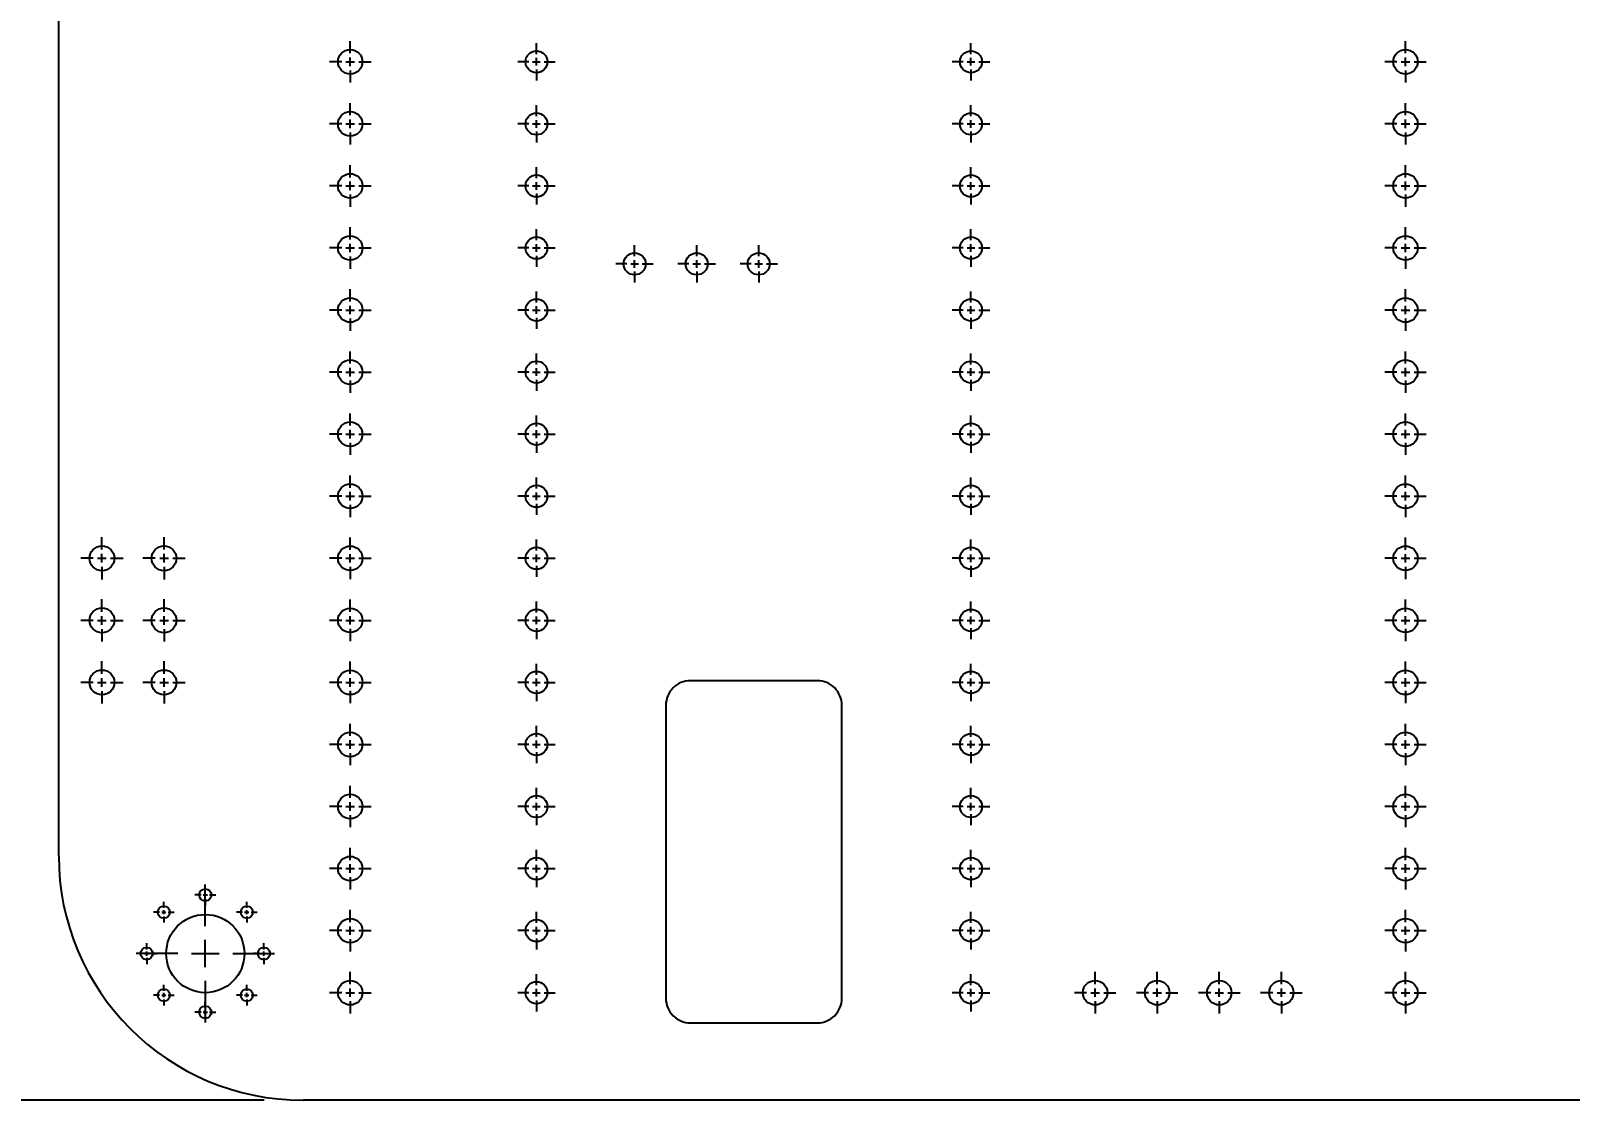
# Model space of a CAD drawing. Extents: x 0 to 11, y 0 to 8.5.
# Drawn here: x 2.052 to 4.532, y 3.175 to 4.898 of the extents above; entities that cross this region are included whole.
import ezdxf

# ---------------------------------------------------------------- set-up
doc = ezdxf.new("R2010")
doc.units = 0
doc.header["$LTSCALE"] = 0.5
doc.header["$MEASUREMENT"] = 0
doc.header["$PDMODE"] = 33
doc.header["$PDSIZE"] = 0.03937
doc.linetypes.add('CENTER', pattern=[0.72, 0.45, -0.09, 0.09, -0.09])
doc.layers.get('DEFPOINTS').update_dxf_attribs({"linetype": 'CONTINUOUS'})
for name, color, linetype in [('ANNOTATION_TEXT', 7, 'CONTINUOUS'), ('CENTERMARKS', 7, 'CONTINUOUS'), ('VISIBLE', 7, 'CONTINUOUS')]:
    doc.layers.add(name, color=color, linetype=linetype)
doc.styles.add('ONSHAPE-STANDARD-DIMENSION', font='')
doc.styles.get('ONSHAPE-STANDARD-DIMENSION').set_extended_font_data('Noto Sans')
doc.dimstyles.new('ONSHAPE-STANDARD$0', dxfattribs={"dimtxt": 0.12, "dimasz": 0.18, "dimexe": 0.08, "dimexo": 0.0625, "dimgap": 0.09, "dimtad": 0, "dimtih": 1, "dimtoh": 1, "dimlfac": 25.4, "dimzin": 11, "dimtxsty": 'ONSHAPE-STANDARD-DIMENSION', "dimcen": 0.09, "dimclrd": 7, "dimclre": 7, "dimclrt": 7, "dimadec": 1, "dimazin": 3, "dimtfac": 1, "dimtofl": 0, "dimtmove": 0, "dimatfit": 3, "dimtolj": 1, "dimtzin": 11})

# ---------------------------------------------------------------- blocks, each defined once
blk = doc.blocks.new('*D2')
at = {"layer": 'ANNOTATION_TEXT', "color": 7}
for p, q in [((2.0346, 6.5215), (1.3889, 6.5215)), ((2.4283, 6.5215), (2.1596, 6.5215)), ((1.4689, 6.3415), (1.4689, 4.9997)), ((1.4689, 3.355), (1.4689, 4.6968)), ((2.4283, 3.175), (1.3889, 3.175))]:
    blk.add_line(p, q, dxfattribs=at)
for points in [[(1.4989, 6.3415), (1.4389, 6.3415), (1.4689, 6.5215)], [(1.4389, 3.355), (1.4989, 3.355), (1.4689, 3.175)]]:
    blk.add_solid(points, dxfattribs=at)
at = {"layer": 'DEFPOINTS', "color": 0}
for p in [(2.4908, 6.5215), (1.4689, 3.175), (2.4908, 3.175)]:
    blk.add_point(p, dxfattribs=at)
at = {"layer": 'ANNOTATION_TEXT', "color": 7, "insert": (1.4689, 4.8483), "char_height": 0.12, "attachment_point": 5, "style": 'ONSHAPE-STANDARD-DIMENSION'}
blk.add_mtext('\\A1;85', dxfattribs=at)

msp = doc.modelspace()

# ---------------------------------------------------------------- linework, layer by layer
at = {"layer": 'CENTERMARKS', "linetype": 'CENTER'}
for p, q in [((2.56679, 4.86203), (2.56679, 4.88172)), ((2.86679, 4.86066), (2.86679, 4.87837)), ((3.56679, 4.86066), (3.56679, 4.87837)), ((4.26679, 4.86203), (4.26679, 4.88172)), ((2.55301, 4.84825), (2.53332, 4.84825)), ((2.58057, 4.84825), (2.60025, 4.84825)), ((2.85439, 4.84825), (2.83667, 4.84825)), ((2.87919, 4.84825), (2.89691, 4.84825)), ((3.55439, 4.84825), (3.53667, 4.84825)), ((3.57919, 4.84825), (3.59691, 4.84825)), ((4.25301, 4.84825), (4.23332, 4.84825)), ((4.28057, 4.84825), (4.30025, 4.84825)), ((2.56679, 4.83448), (2.56679, 4.81479)), ((2.86679, 4.83585), (2.86679, 4.81814)), ((3.56679, 4.83585), (3.56679, 4.81814)), ((4.26679, 4.83448), (4.26679, 4.81479)), ((2.56679, 4.76203), (2.56679, 4.78172)), ((2.86679, 4.76066), (2.86679, 4.77837)), ((3.56679, 4.76066), (3.56679, 4.77837)), ((4.26679, 4.76203), (4.26679, 4.78172)), ((2.55301, 4.74825), (2.53332, 4.74825)), ((2.58057, 4.74825), (2.60025, 4.74825)), ((2.85439, 4.74825), (2.83667, 4.74825)), ((2.87919, 4.74825), (2.89691, 4.74825)), ((3.55439, 4.74825), (3.53667, 4.74825)), ((3.57919, 4.74825), (3.59691, 4.74825)), ((4.25301, 4.74825), (4.23332, 4.74825)), ((4.28057, 4.74825), (4.30025, 4.74825)), ((2.56679, 4.73448), (2.56679, 4.71479)), ((2.86679, 4.73585), (2.86679, 4.71814)), ((3.56679, 4.73585), (3.56679, 4.71814)), ((4.26679, 4.73448), (4.26679, 4.71479)), ((2.56679, 4.66203), (2.56679, 4.68172)), ((2.86679, 4.66066), (2.86679, 4.67837)), ((3.56679, 4.66066), (3.56679, 4.67837)), ((4.26679, 4.66203), (4.26679, 4.68172)), ((2.55301, 4.64825), (2.53332, 4.64825)), ((2.58057, 4.64825), (2.60025, 4.64825)), ((2.85439, 4.64825), (2.83667, 4.64825)), ((2.87919, 4.64825), (2.89691, 4.64825)), ((3.55439, 4.64825), (3.53667, 4.64825)), ((3.57919, 4.64825), (3.59691, 4.64825)), ((4.25301, 4.64825), (4.23332, 4.64825)), ((4.28057, 4.64825), (4.30025, 4.64825)), ((2.56679, 4.63448), (2.56679, 4.61479)), ((2.86679, 4.63585), (2.86679, 4.61814)), ((3.56679, 4.63585), (3.56679, 4.61814)), ((4.26679, 4.63448), (4.26679, 4.61479)), ((2.56679, 4.56203), (2.56679, 4.58172)), ((2.86679, 4.56066), (2.86679, 4.57837)), ((3.56679, 4.56066), (3.56679, 4.57837)), ((4.26679, 4.56203), (4.26679, 4.58172)), ((2.55301, 4.54825), (2.53332, 4.54825)), ((2.58057, 4.54825), (2.60025, 4.54825)), ((2.85439, 4.54825), (2.83667, 4.54825)), ((2.87919, 4.54825), (2.89691, 4.54825)), ((3.0249, 4.53507), (3.0249, 4.55278)), ((3.1249, 4.53507), (3.1249, 4.55278)), ((3.2249, 4.53507), (3.2249, 4.55278)), ((3.55439, 4.54825), (3.53667, 4.54825)), ((3.57919, 4.54825), (3.59691, 4.54825)), ((4.25301, 4.54825), (4.23332, 4.54825)), ((4.28057, 4.54825), (4.30025, 4.54825)), ((2.56679, 4.53448), (2.56679, 4.51479)), ((2.86679, 4.53585), (2.86679, 4.51814)), ((3.01249, 4.52266), (2.99478, 4.52266)), ((3.0373, 4.52266), (3.05501, 4.52266)), ((3.11249, 4.52266), (3.09478, 4.52266)), ((3.1373, 4.52266), (3.15501, 4.52266)), ((3.21249, 4.52266), (3.19478, 4.52266)), ((3.2373, 4.52266), (3.25501, 4.52266)), ((3.56679, 4.53585), (3.56679, 4.51814)), ((4.26679, 4.53448), (4.26679, 4.51479)), ((3.0249, 4.51026), (3.0249, 4.49255)), ((3.1249, 4.51026), (3.1249, 4.49255)), ((3.2249, 4.51026), (3.2249, 4.49255)), ((2.56679, 4.46203), (2.56679, 4.48172)), ((2.86679, 4.46066), (2.86679, 4.47837)), ((3.56679, 4.46066), (3.56679, 4.47837)), ((4.26679, 4.46203), (4.26679, 4.48172)), ((2.55301, 4.44825), (2.53332, 4.44825)), ((2.58057, 4.44825), (2.60025, 4.44825)), ((2.85439, 4.44825), (2.83667, 4.44825)), ((2.87919, 4.44825), (2.89691, 4.44825)), ((3.55439, 4.44825), (3.53667, 4.44825)), ((3.57919, 4.44825), (3.59691, 4.44825)), ((4.25301, 4.44825), (4.23332, 4.44825)), ((4.28057, 4.44825), (4.30025, 4.44825)), ((2.56679, 4.43448), (2.56679, 4.41479)), ((2.86679, 4.43585), (2.86679, 4.41814)), ((3.56679, 4.43585), (3.56679, 4.41814)), ((4.26679, 4.43448), (4.26679, 4.41479)), ((2.56679, 4.36203), (2.56679, 4.38172)), ((2.86679, 4.36066), (2.86679, 4.37837)), ((3.56679, 4.36066), (3.56679, 4.37837)), ((4.26679, 4.36203), (4.26679, 4.38172)), ((2.55301, 4.34825), (2.53332, 4.34825)), ((2.58057, 4.34825), (2.60025, 4.34825)), ((2.85439, 4.34825), (2.83667, 4.34825)), ((2.87919, 4.34825), (2.89691, 4.34825)), ((3.55439, 4.34825), (3.53667, 4.34825)), ((3.57919, 4.34825), (3.59691, 4.34825)), ((4.25301, 4.34825), (4.23332, 4.34825)), ((4.28057, 4.34825), (4.30025, 4.34825)), ((2.56679, 4.33448), (2.56679, 4.31479)), ((2.86679, 4.33585), (2.86679, 4.31814)), ((3.56679, 4.33585), (3.56679, 4.31814)), ((4.26679, 4.33448), (4.26679, 4.31479)), ((2.56679, 4.26203), (2.56679, 4.28172)), ((2.86679, 4.26066), (2.86679, 4.27837)), ((3.56679, 4.26066), (3.56679, 4.27837)), ((4.26679, 4.26203), (4.26679, 4.28172)), ((2.55301, 4.24825), (2.53332, 4.24825)), ((2.58057, 4.24825), (2.60025, 4.24825)), ((2.85439, 4.24825), (2.83667, 4.24825)), ((2.87919, 4.24825), (2.89691, 4.24825)), ((3.55439, 4.24825), (3.53667, 4.24825)), ((3.57919, 4.24825), (3.59691, 4.24825)), ((4.25301, 4.24825), (4.23332, 4.24825)), ((4.28057, 4.24825), (4.30025, 4.24825)), ((2.56679, 4.23448), (2.56679, 4.21479)), ((2.86679, 4.23585), (2.86679, 4.21814)), ((3.56679, 4.23585), (3.56679, 4.21814)), ((4.26679, 4.23448), (4.26679, 4.21479)), ((2.56679, 4.16203), (2.56679, 4.18172)), ((2.86679, 4.16066), (2.86679, 4.17837)), ((3.56679, 4.16066), (3.56679, 4.17837)), ((4.26679, 4.16203), (4.26679, 4.18172)), ((2.55301, 4.14825), (2.53332, 4.14825)), ((2.58057, 4.14825), (2.60025, 4.14825)), ((2.85439, 4.14825), (2.83667, 4.14825)), ((2.87919, 4.14825), (2.89691, 4.14825)), ((3.55439, 4.14825), (3.53667, 4.14825)), ((3.57919, 4.14825), (3.59691, 4.14825)), ((4.25301, 4.14825), (4.23332, 4.14825)), ((4.28057, 4.14825), (4.30025, 4.14825)), ((2.56679, 4.13448), (2.56679, 4.11479)), ((2.86679, 4.13585), (2.86679, 4.11814)), ((3.56679, 4.13585), (3.56679, 4.11814)), ((4.26679, 4.13448), (4.26679, 4.11479)), ((2.16679, 4.06225), (2.16679, 4.08225)), ((2.26679, 4.06225), (2.26679, 4.08225)), ((2.56679, 4.06203), (2.56679, 4.08172)), ((2.86679, 4.06066), (2.86679, 4.07837)), ((3.56679, 4.06066), (3.56679, 4.07837)), ((4.26679, 4.06203), (4.26679, 4.08172)), ((2.15279, 4.04825), (2.13279, 4.04825)), ((2.18079, 4.04825), (2.20079, 4.04825)), ((2.25279, 4.04825), (2.23279, 4.04825)), ((2.28079, 4.04825), (2.30079, 4.04825)), ((2.55301, 4.04825), (2.53332, 4.04825)), ((2.58057, 4.04825), (2.60025, 4.04825)), ((2.85439, 4.04825), (2.83667, 4.04825)), ((2.87919, 4.04825), (2.89691, 4.04825)), ((3.55439, 4.04825), (3.53667, 4.04825)), ((3.57919, 4.04825), (3.59691, 4.04825)), ((4.25301, 4.04825), (4.23332, 4.04825)), ((4.28057, 4.04825), (4.30025, 4.04825)), ((2.16679, 4.03425), (2.16679, 4.01425)), ((2.26679, 4.03425), (2.26679, 4.01425)), ((2.56679, 4.03448), (2.56679, 4.01479)), ((2.86679, 4.03585), (2.86679, 4.01814)), ((3.56679, 4.03585), (3.56679, 4.01814)), ((4.26679, 4.03448), (4.26679, 4.01479)), ((2.16679, 3.96225), (2.16679, 3.98225)), ((2.26679, 3.96225), (2.26679, 3.98225)), ((2.56679, 3.96203), (2.56679, 3.98172)), ((2.86679, 3.96066), (2.86679, 3.97837)), ((3.56679, 3.96066), (3.56679, 3.97837)), ((4.26679, 3.96203), (4.26679, 3.98172)), ((2.15279, 3.94825), (2.13279, 3.94825)), ((2.18079, 3.94825), (2.20079, 3.94825)), ((2.25279, 3.94825), (2.23279, 3.94825)), ((2.28079, 3.94825), (2.30079, 3.94825)), ((2.55301, 3.94825), (2.53332, 3.94825)), ((2.58057, 3.94825), (2.60025, 3.94825)), ((2.85439, 3.94825), (2.83667, 3.94825)), ((2.87919, 3.94825), (2.89691, 3.94825)), ((3.55439, 3.94825), (3.53667, 3.94825)), ((3.57919, 3.94825), (3.59691, 3.94825)), ((4.25301, 3.94825), (4.23332, 3.94825)), ((4.28057, 3.94825), (4.30025, 3.94825)), ((2.16679, 3.93425), (2.16679, 3.91425)), ((2.26679, 3.93425), (2.26679, 3.91425)), ((2.56679, 3.93448), (2.56679, 3.91479)), ((2.86679, 3.93585), (2.86679, 3.91814)), ((3.56679, 3.93585), (3.56679, 3.91814)), ((4.26679, 3.93448), (4.26679, 3.91479)), ((2.16679, 3.86225), (2.16679, 3.88225)), ((2.26679, 3.86225), (2.26679, 3.88225)), ((2.56679, 3.86203), (2.56679, 3.88172)), ((2.86679, 3.86066), (2.86679, 3.87837)), ((3.56679, 3.86066), (3.56679, 3.87837)), ((4.26679, 3.86203), (4.26679, 3.88172)), ((2.15279, 3.84825), (2.13279, 3.84825)), ((2.18079, 3.84825), (2.20079, 3.84825)), ((2.25279, 3.84825), (2.23279, 3.84825)), ((2.28079, 3.84825), (2.30079, 3.84825)), ((2.55301, 3.84825), (2.53332, 3.84825)), ((2.58057, 3.84825), (2.60025, 3.84825)), ((2.85439, 3.84825), (2.83667, 3.84825)), ((2.87919, 3.84825), (2.89691, 3.84825)), ((3.55439, 3.84825), (3.53667, 3.84825)), ((3.57919, 3.84825), (3.59691, 3.84825)), ((4.25301, 3.84825), (4.23332, 3.84825)), ((4.28057, 3.84825), (4.30025, 3.84825)), ((2.16679, 3.83425), (2.16679, 3.81425)), ((2.26679, 3.83425), (2.26679, 3.81425)), ((2.56679, 3.83448), (2.56679, 3.81479)), ((2.86679, 3.83585), (2.86679, 3.81814)), ((3.56679, 3.83585), (3.56679, 3.81814)), ((4.26679, 3.83448), (4.26679, 3.81479)), ((2.56679, 3.76203), (2.56679, 3.78172)), ((2.86679, 3.76066), (2.86679, 3.77837)), ((3.56679, 3.76066), (3.56679, 3.77837)), ((4.26679, 3.76203), (4.26679, 3.78172)), ((2.55301, 3.74825), (2.53332, 3.74825)), ((2.58057, 3.74825), (2.60025, 3.74825)), ((2.85439, 3.74825), (2.83667, 3.74825)), ((2.87919, 3.74825), (2.89691, 3.74825)), ((3.55439, 3.74825), (3.53667, 3.74825)), ((3.57919, 3.74825), (3.59691, 3.74825)), ((4.25301, 3.74825), (4.23332, 3.74825)), ((4.28057, 3.74825), (4.30025, 3.74825)), ((2.56679, 3.73448), (2.56679, 3.71479)), ((2.86679, 3.73585), (2.86679, 3.71814)), ((3.56679, 3.73585), (3.56679, 3.71814)), ((4.26679, 3.73448), (4.26679, 3.71479)), ((2.56679, 3.66203), (2.56679, 3.68172)), ((2.86679, 3.66066), (2.86679, 3.67837)), ((3.56679, 3.66066), (3.56679, 3.67837)), ((4.26679, 3.66203), (4.26679, 3.68172)), ((2.55301, 3.64825), (2.53332, 3.64825)), ((2.58057, 3.64825), (2.60025, 3.64825)), ((2.85439, 3.64825), (2.83667, 3.64825)), ((2.87919, 3.64825), (2.89691, 3.64825)), ((3.55439, 3.64825), (3.53667, 3.64825)), ((3.57919, 3.64825), (3.59691, 3.64825)), ((4.25301, 3.64825), (4.23332, 3.64825)), ((4.28057, 3.64825), (4.30025, 3.64825)), ((2.56679, 3.63448), (2.56679, 3.61479)), ((2.86679, 3.63585), (2.86679, 3.61814)), ((3.56679, 3.63585), (3.56679, 3.61814)), ((4.26679, 3.63448), (4.26679, 3.61479)), ((2.56679, 3.56203), (2.56679, 3.58172)), ((2.86679, 3.56066), (2.86679, 3.57837)), ((3.56679, 3.56066), (3.56679, 3.57837)), ((4.26679, 3.56203), (4.26679, 3.58172)), ((2.55301, 3.54825), (2.53332, 3.54825)), ((2.58057, 3.54825), (2.60025, 3.54825)), ((2.85439, 3.54825), (2.83667, 3.54825)), ((2.87919, 3.54825), (2.89691, 3.54825)), ((3.55439, 3.54825), (3.53667, 3.54825)), ((3.57919, 3.54825), (3.59691, 3.54825)), ((4.25301, 3.54825), (4.23332, 3.54825)), ((4.28057, 3.54825), (4.30025, 3.54825)), ((2.33332, 3.51262), (2.33332, 3.52247)), ((2.56679, 3.53448), (2.56679, 3.51479)), ((2.86679, 3.53585), (2.86679, 3.51814)), ((3.56679, 3.53585), (3.56679, 3.51814)), ((4.26679, 3.53448), (4.26679, 3.51479)), ((2.32644, 3.50574), (2.31659, 3.50574)), ((2.33332, 3.45534), (2.33332, 3.51833)), ((2.33332, 3.49885), (2.33332, 3.489)), ((2.34021, 3.50574), (2.35006, 3.50574)), ((2.25962, 3.47806), (2.24978, 3.47806)), ((2.26651, 3.48495), (2.26651, 3.49479)), ((2.2734, 3.47806), (2.28324, 3.47806)), ((2.39325, 3.47806), (2.38341, 3.47806)), ((2.40014, 3.48495), (2.40014, 3.49479)), ((2.40703, 3.47806), (2.41687, 3.47806)), ((2.56679, 3.46203), (2.56679, 3.48172)), ((2.86679, 3.46066), (2.86679, 3.47837)), ((3.56679, 3.46066), (3.56679, 3.47837)), ((4.26679, 3.46203), (4.26679, 3.48172)), ((2.26651, 3.47117), (2.26651, 3.46133)), ((2.40014, 3.47117), (2.40014, 3.46133)), ((2.55301, 3.44825), (2.53332, 3.44825)), ((2.58057, 3.44825), (2.60025, 3.44825)), ((2.85439, 3.44825), (2.83667, 3.44825)), ((2.87919, 3.44825), (2.89691, 3.44825)), ((3.55439, 3.44825), (3.53667, 3.44825)), ((3.57919, 3.44825), (3.59691, 3.44825)), ((4.25301, 3.44825), (4.23332, 3.44825)), ((4.28057, 3.44825), (4.30025, 3.44825)), ((2.23884, 3.41814), (2.23884, 3.42798)), ((2.42781, 3.41814), (2.42781, 3.42798)), ((2.56679, 3.43448), (2.56679, 3.41479)), ((2.86679, 3.43585), (2.86679, 3.41814)), ((3.56679, 3.43585), (3.56679, 3.41814)), ((4.26679, 3.43448), (4.26679, 3.41479)), ((2.23195, 3.41125), (2.2221, 3.41125)), ((2.28923, 3.41125), (2.22624, 3.41125)), ((2.23884, 3.40436), (2.23884, 3.39451)), ((2.24573, 3.41125), (2.25557, 3.41125)), ((2.37742, 3.41125), (2.44041, 3.41125)), ((2.42092, 3.41125), (2.41108, 3.41125)), ((2.42781, 3.40436), (2.42781, 3.39451)), ((2.4347, 3.41125), (2.44455, 3.41125)), ((2.56679, 3.36203), (2.56679, 3.38172)), ((2.86679, 3.36066), (2.86679, 3.37837)), ((3.56679, 3.36066), (3.56679, 3.37837)), ((3.76679, 3.36203), (3.76679, 3.38172)), ((3.86679, 3.36203), (3.86679, 3.38172)), ((3.96679, 3.36203), (3.96679, 3.38172)), ((4.06679, 3.36203), (4.06679, 3.38172)), ((4.26679, 3.36203), (4.26679, 3.38172)), ((2.26651, 3.35132), (2.26651, 3.36117)), ((2.33332, 3.36715), (2.33332, 3.30416)), ((2.40014, 3.35132), (2.40014, 3.36117)), ((2.55301, 3.34825), (2.53332, 3.34825)), ((2.58057, 3.34825), (2.60025, 3.34825)), ((2.85439, 3.34825), (2.83667, 3.34825)), ((2.87919, 3.34825), (2.89691, 3.34825)), ((3.55439, 3.34825), (3.53667, 3.34825)), ((3.57919, 3.34825), (3.59691, 3.34825)), ((3.75301, 3.34825), (3.73332, 3.34825)), ((3.78057, 3.34825), (3.80025, 3.34825)), ((3.85301, 3.34825), (3.83332, 3.34825)), ((3.88057, 3.34825), (3.90025, 3.34825)), ((3.95301, 3.34825), (3.93332, 3.34825)), ((3.98057, 3.34825), (4.00025, 3.34825)), ((4.05301, 3.34825), (4.03332, 3.34825)), ((4.08057, 3.34825), (4.10025, 3.34825)), ((4.25301, 3.34825), (4.23332, 3.34825)), ((4.28057, 3.34825), (4.30025, 3.34825)), ((2.25962, 3.34443), (2.24978, 3.34443)), ((2.26651, 3.33754), (2.26651, 3.3277)), ((2.2734, 3.34443), (2.28324, 3.34443)), ((2.33332, 3.32365), (2.33332, 3.33349)), ((2.39325, 3.34443), (2.38341, 3.34443)), ((2.40014, 3.33754), (2.40014, 3.3277)), ((2.40703, 3.34443), (2.41687, 3.34443)), ((2.56679, 3.33448), (2.56679, 3.31479)), ((2.86679, 3.33585), (2.86679, 3.31814)), ((3.56679, 3.33585), (3.56679, 3.31814)), ((3.76679, 3.33448), (3.76679, 3.31479)), ((3.86679, 3.33448), (3.86679, 3.31479)), ((3.96679, 3.33448), (3.96679, 3.31479)), ((4.06679, 3.33448), (4.06679, 3.31479)), ((4.26679, 3.33448), (4.26679, 3.31479)), ((2.32644, 3.31676), (2.31659, 3.31676)), ((2.33332, 3.30987), (2.33332, 3.30003)), ((2.34021, 3.31676), (2.35006, 3.31676))]:
    msp.add_line(p, q, dxfattribs=at)
at = {"layer": 'CENTERMARKS', "linetype": 'CONTINUOUS'}
for p, q in [((2.5599, 4.84825), (2.57368, 4.84825)), ((2.56679, 4.84136), (2.56679, 4.85514)), ((2.86059, 4.84825), (2.87299, 4.84825)), ((2.86679, 4.84205), (2.86679, 4.85446)), ((3.56059, 4.84825), (3.57299, 4.84825)), ((3.56679, 4.84205), (3.56679, 4.85446)), ((4.2599, 4.84825), (4.27368, 4.84825)), ((4.26679, 4.84136), (4.26679, 4.85514)), ((2.5599, 4.74825), (2.57368, 4.74825)), ((2.56679, 4.74136), (2.56679, 4.75514)), ((2.86059, 4.74825), (2.87299, 4.74825)), ((2.86679, 4.74205), (2.86679, 4.75446)), ((3.56059, 4.74825), (3.57299, 4.74825)), ((3.56679, 4.74205), (3.56679, 4.75446)), ((4.2599, 4.74825), (4.27368, 4.74825)), ((4.26679, 4.74136), (4.26679, 4.75514)), ((2.5599, 4.64825), (2.57368, 4.64825)), ((2.56679, 4.64136), (2.56679, 4.65514)), ((2.86059, 4.64825), (2.87299, 4.64825)), ((2.86679, 4.64205), (2.86679, 4.65446)), ((3.56059, 4.64825), (3.57299, 4.64825)), ((3.56679, 4.64205), (3.56679, 4.65446)), ((4.2599, 4.64825), (4.27368, 4.64825)), ((4.26679, 4.64136), (4.26679, 4.65514)), ((2.5599, 4.54825), (2.57368, 4.54825)), ((2.56679, 4.54136), (2.56679, 4.55514)), ((2.86059, 4.54825), (2.87299, 4.54825)), ((2.86679, 4.54205), (2.86679, 4.55446)), ((3.56059, 4.54825), (3.57299, 4.54825)), ((3.56679, 4.54205), (3.56679, 4.55446)), ((4.2599, 4.54825), (4.27368, 4.54825)), ((4.26679, 4.54136), (4.26679, 4.55514)), ((3.01869, 4.52266), (3.0311, 4.52266)), ((3.0249, 4.51646), (3.0249, 4.52886)), ((3.11869, 4.52266), (3.1311, 4.52266)), ((3.1249, 4.51646), (3.1249, 4.52886)), ((3.21869, 4.52266), (3.2311, 4.52266)), ((3.2249, 4.51646), (3.2249, 4.52886)), ((2.5599, 4.44825), (2.57368, 4.44825)), ((2.56679, 4.44136), (2.56679, 4.45514)), ((2.86059, 4.44825), (2.87299, 4.44825)), ((2.86679, 4.44205), (2.86679, 4.45446)), ((3.56059, 4.44825), (3.57299, 4.44825)), ((3.56679, 4.44205), (3.56679, 4.45446)), ((4.2599, 4.44825), (4.27368, 4.44825)), ((4.26679, 4.44136), (4.26679, 4.45514)), ((2.5599, 4.34825), (2.57368, 4.34825)), ((2.56679, 4.34136), (2.56679, 4.35514)), ((2.86059, 4.34825), (2.87299, 4.34825)), ((2.86679, 4.34205), (2.86679, 4.35446)), ((3.56059, 4.34825), (3.57299, 4.34825)), ((3.56679, 4.34205), (3.56679, 4.35446)), ((4.2599, 4.34825), (4.27368, 4.34825)), ((4.26679, 4.34136), (4.26679, 4.35514)), ((2.5599, 4.24825), (2.57368, 4.24825)), ((2.56679, 4.24136), (2.56679, 4.25514)), ((2.86059, 4.24825), (2.87299, 4.24825)), ((2.86679, 4.24205), (2.86679, 4.25446)), ((3.56059, 4.24825), (3.57299, 4.24825)), ((3.56679, 4.24205), (3.56679, 4.25446)), ((4.2599, 4.24825), (4.27368, 4.24825)), ((4.26679, 4.24136), (4.26679, 4.25514)), ((2.5599, 4.14825), (2.57368, 4.14825)), ((2.56679, 4.14136), (2.56679, 4.15514)), ((2.86059, 4.14825), (2.87299, 4.14825)), ((2.86679, 4.14205), (2.86679, 4.15446)), ((3.56059, 4.14825), (3.57299, 4.14825)), ((3.56679, 4.14205), (3.56679, 4.15446)), ((4.2599, 4.14825), (4.27368, 4.14825)), ((4.26679, 4.14136), (4.26679, 4.15514)), ((2.15979, 4.04825), (2.17379, 4.04825)), ((2.16679, 4.04125), (2.16679, 4.05525)), ((2.25979, 4.04825), (2.27379, 4.04825)), ((2.26679, 4.04125), (2.26679, 4.05525)), ((2.5599, 4.04825), (2.57368, 4.04825)), ((2.56679, 4.04136), (2.56679, 4.05514)), ((2.86059, 4.04825), (2.87299, 4.04825)), ((2.86679, 4.04205), (2.86679, 4.05446)), ((3.56059, 4.04825), (3.57299, 4.04825)), ((3.56679, 4.04205), (3.56679, 4.05446)), ((4.2599, 4.04825), (4.27368, 4.04825)), ((4.26679, 4.04136), (4.26679, 4.05514)), ((2.15979, 3.94825), (2.17379, 3.94825)), ((2.16679, 3.94125), (2.16679, 3.95525)), ((2.25979, 3.94825), (2.27379, 3.94825)), ((2.26679, 3.94125), (2.26679, 3.95525)), ((2.5599, 3.94825), (2.57368, 3.94825)), ((2.56679, 3.94136), (2.56679, 3.95514)), ((2.86059, 3.94825), (2.87299, 3.94825)), ((2.86679, 3.94205), (2.86679, 3.95446)), ((3.56059, 3.94825), (3.57299, 3.94825)), ((3.56679, 3.94205), (3.56679, 3.95446)), ((4.2599, 3.94825), (4.27368, 3.94825)), ((4.26679, 3.94136), (4.26679, 3.95514)), ((2.15979, 3.84825), (2.17379, 3.84825)), ((2.16679, 3.84125), (2.16679, 3.85525)), ((2.25979, 3.84825), (2.27379, 3.84825)), ((2.26679, 3.84125), (2.26679, 3.85525)), ((2.5599, 3.84825), (2.57368, 3.84825)), ((2.56679, 3.84136), (2.56679, 3.85514)), ((2.86059, 3.84825), (2.87299, 3.84825)), ((2.86679, 3.84205), (2.86679, 3.85446)), ((3.56059, 3.84825), (3.57299, 3.84825)), ((3.56679, 3.84205), (3.56679, 3.85446)), ((4.2599, 3.84825), (4.27368, 3.84825)), ((4.26679, 3.84136), (4.26679, 3.85514)), ((2.5599, 3.74825), (2.57368, 3.74825)), ((2.56679, 3.74136), (2.56679, 3.75514)), ((2.86059, 3.74825), (2.87299, 3.74825)), ((2.86679, 3.74205), (2.86679, 3.75446)), ((3.56059, 3.74825), (3.57299, 3.74825)), ((3.56679, 3.74205), (3.56679, 3.75446)), ((4.2599, 3.74825), (4.27368, 3.74825)), ((4.26679, 3.74136), (4.26679, 3.75514)), ((2.5599, 3.64825), (2.57368, 3.64825)), ((2.56679, 3.64136), (2.56679, 3.65514)), ((2.86059, 3.64825), (2.87299, 3.64825)), ((2.86679, 3.64205), (2.86679, 3.65446)), ((3.56059, 3.64825), (3.57299, 3.64825)), ((3.56679, 3.64205), (3.56679, 3.65446)), ((4.2599, 3.64825), (4.27368, 3.64825)), ((4.26679, 3.64136), (4.26679, 3.65514)), ((2.5599, 3.54825), (2.57368, 3.54825)), ((2.56679, 3.54136), (2.56679, 3.55514)), ((2.86059, 3.54825), (2.87299, 3.54825)), ((2.86679, 3.54205), (2.86679, 3.55446)), ((3.56059, 3.54825), (3.57299, 3.54825)), ((3.56679, 3.54205), (3.56679, 3.55446)), ((4.2599, 3.54825), (4.27368, 3.54825)), ((4.26679, 3.54136), (4.26679, 3.55514)), ((2.32988, 3.50574), (2.33677, 3.50574)), ((2.33332, 3.50229), (2.33332, 3.50918)), ((2.26307, 3.47806), (2.26996, 3.47806)), ((2.26651, 3.47462), (2.26651, 3.4815)), ((2.39669, 3.47806), (2.40358, 3.47806)), ((2.40014, 3.47462), (2.40014, 3.4815)), ((2.5599, 3.44825), (2.57368, 3.44825)), ((2.56679, 3.44136), (2.56679, 3.45514)), ((2.86059, 3.44825), (2.87299, 3.44825)), ((2.86679, 3.44205), (2.86679, 3.45446)), ((3.56059, 3.44825), (3.57299, 3.44825)), ((3.56679, 3.44205), (3.56679, 3.45446)), ((4.2599, 3.44825), (4.27368, 3.44825)), ((4.26679, 3.44136), (4.26679, 3.45514)), ((2.33332, 3.3892), (2.33332, 3.43329)), ((2.23539, 3.41125), (2.24228, 3.41125)), ((2.23884, 3.4078), (2.23884, 3.41469)), ((2.31128, 3.41125), (2.35537, 3.41125)), ((2.42437, 3.41125), (2.43126, 3.41125)), ((2.42781, 3.4078), (2.42781, 3.41469)), ((2.5599, 3.34825), (2.57368, 3.34825)), ((2.56679, 3.34136), (2.56679, 3.35514)), ((2.86059, 3.34825), (2.87299, 3.34825)), ((2.86679, 3.34205), (2.86679, 3.35446)), ((3.56059, 3.34825), (3.57299, 3.34825)), ((3.56679, 3.34205), (3.56679, 3.35446)), ((3.7599, 3.34825), (3.77368, 3.34825)), ((3.76679, 3.34136), (3.76679, 3.35514)), ((3.8599, 3.34825), (3.87368, 3.34825)), ((3.86679, 3.34136), (3.86679, 3.35514)), ((3.9599, 3.34825), (3.97368, 3.34825)), ((3.96679, 3.34136), (3.96679, 3.35514)), ((4.0599, 3.34825), (4.07368, 3.34825)), ((4.06679, 3.34136), (4.06679, 3.35514)), ((4.2599, 3.34825), (4.27368, 3.34825)), ((4.26679, 3.34136), (4.26679, 3.35514)), ((2.26307, 3.34443), (2.26996, 3.34443)), ((2.26651, 3.34099), (2.26651, 3.34788)), ((2.39669, 3.34443), (2.40358, 3.34443)), ((2.40014, 3.34099), (2.40014, 3.34788)), ((2.32988, 3.31676), (2.33677, 3.31676)), ((2.33332, 3.31331), (2.33332, 3.3202))]:
    msp.add_line(p, q, dxfattribs=at)
at = {"layer": 'VISIBLE'}
for p, q in [((2.0971, 3.56873), (2.0971, 6.12778)), ((3.31935, 3.8509), (3.11463, 3.8509)), ((3.07526, 3.81153), (3.07526, 3.33909)), ((3.35872, 3.33909), (3.35872, 3.81153)), ((3.11463, 3.29972), (3.31935, 3.29972)), ((8.39632, 3.17503), (2.49081, 3.17503))]:
    msp.add_line(p, q, dxfattribs=at)
for centre, radius in [((2.56679, 4.84825), 0.01969), ((2.86679, 4.84825), 0.01772), ((3.56679, 4.84825), 0.01772), ((4.26679, 4.84825), 0.01969), ((2.56679, 4.74825), 0.01969), ((2.86679, 4.74825), 0.01772), ((3.56679, 4.74825), 0.01772), ((4.26679, 4.74825), 0.01969), ((2.56679, 4.64825), 0.01969), ((2.86679, 4.64825), 0.01772), ((3.56679, 4.64825), 0.01772), ((4.26679, 4.64825), 0.01969), ((2.56679, 4.54825), 0.01969), ((2.86679, 4.54825), 0.01772), ((3.56679, 4.54825), 0.01772), ((4.26679, 4.54825), 0.01969), ((3.0249, 4.52266), 0.01772), ((3.1249, 4.52266), 0.01772), ((3.2249, 4.52266), 0.01772), ((2.56679, 4.44825), 0.01969), ((2.86679, 4.44825), 0.01772), ((3.56679, 4.44825), 0.01772), ((4.26679, 4.44825), 0.01969), ((2.56679, 4.34825), 0.01969), ((2.86679, 4.34825), 0.01772), ((3.56679, 4.34825), 0.01772), ((4.26679, 4.34825), 0.01969), ((2.56679, 4.24825), 0.01969), ((2.86679, 4.24825), 0.01772), ((3.56679, 4.24825), 0.01772), ((4.26679, 4.24825), 0.01969), ((2.56679, 4.14825), 0.01969), ((4.26679, 4.14825), 0.01969), ((2.86679, 4.14825), 0.01772), ((3.56679, 4.14825), 0.01772), ((2.16679, 4.04825), 0.02), ((2.26679, 4.04825), 0.02), ((2.56679, 4.04825), 0.01969), ((4.26679, 4.04825), 0.01969), ((2.86679, 4.04825), 0.01772), ((3.56679, 4.04825), 0.01772), ((2.16679, 3.94825), 0.02), ((2.26679, 3.94825), 0.02), ((2.56679, 3.94825), 0.01969), ((2.86679, 3.94825), 0.01772), ((3.56679, 3.94825), 0.01772), ((4.26679, 3.94825), 0.01969), ((2.16679, 3.84825), 0.02), ((2.26679, 3.84825), 0.02), ((2.56679, 3.84825), 0.01969), ((2.86679, 3.84825), 0.01772), ((3.56679, 3.84825), 0.01772), ((4.26679, 3.84825), 0.01969), ((2.56679, 3.74825), 0.01969), ((2.86679, 3.74825), 0.01772), ((3.56679, 3.74825), 0.01772), ((4.26679, 3.74825), 0.01969), ((2.56679, 3.64825), 0.01969), ((2.86679, 3.64825), 0.01772), ((3.56679, 3.64825), 0.01772), ((4.26679, 3.64825), 0.01969), ((2.56679, 3.54825), 0.01969), ((2.86679, 3.54825), 0.01772), ((3.56679, 3.54825), 0.01772), ((4.26679, 3.54825), 0.01969), ((2.33332, 3.50574), 0.00984), ((2.26651, 3.47806), 0.00984), ((2.33332, 3.41125), 0.06299), ((2.40014, 3.47806), 0.00984), ((2.56679, 3.44825), 0.01969), ((2.86679, 3.44825), 0.01772), ((3.56679, 3.44825), 0.01772), ((4.26679, 3.44825), 0.01969), ((2.23884, 3.41125), 0.00984), ((2.42781, 3.41125), 0.00984), ((2.26651, 3.34443), 0.00984), ((2.40014, 3.34443), 0.00984), ((2.56679, 3.34825), 0.01969), ((2.86679, 3.34825), 0.01772), ((3.56679, 3.34825), 0.01772), ((3.76679, 3.34825), 0.01969), ((3.86679, 3.34825), 0.01969), ((3.96679, 3.34825), 0.01969), ((4.06679, 3.34825), 0.01969), ((4.26679, 3.34825), 0.01969), ((2.33332, 3.31676), 0.00984)]:
    msp.add_circle(centre, radius, dxfattribs=at)
for centre, radius, start, end in [((3.11463, 3.81153), 0.03937, 89.99996, 180.00004), ((3.31935, 3.81153), 0.03937, 359.99996, 90.00004), ((2.49081, 3.56873), 0.3937, 180, 270), ((3.11463, 3.33909), 0.03937, 179.99996, 270.00004), ((3.31935, 3.33909), 0.03937, 269.99996, 0.00004)]:
    msp.add_arc(centre, radius, start, end, dxfattribs=at)

# ---------------------------------------------------------------- dimensions: what is measured, and where the dimension line sits
at = {"layer": 'ANNOTATION_TEXT'}
dim = msp.add_linear_dim(base=(1.46886, 3.17503), p1=(2.49081, 6.52148, 0.00787), p2=(2.49081, 3.17503, 0.00787), angle=90, dimstyle='ONSHAPE-STANDARD$0', override={"dimlfac": 25.4, "dimpost": ''}, dxfattribs=at)
dim.commit()
dim.dimension.update_dxf_attribs({"geometry": '*D2', "text_midpoint": (1.46886, 4.84825), "dimtype": 160})

doc.saveas('drawing.dxf')
